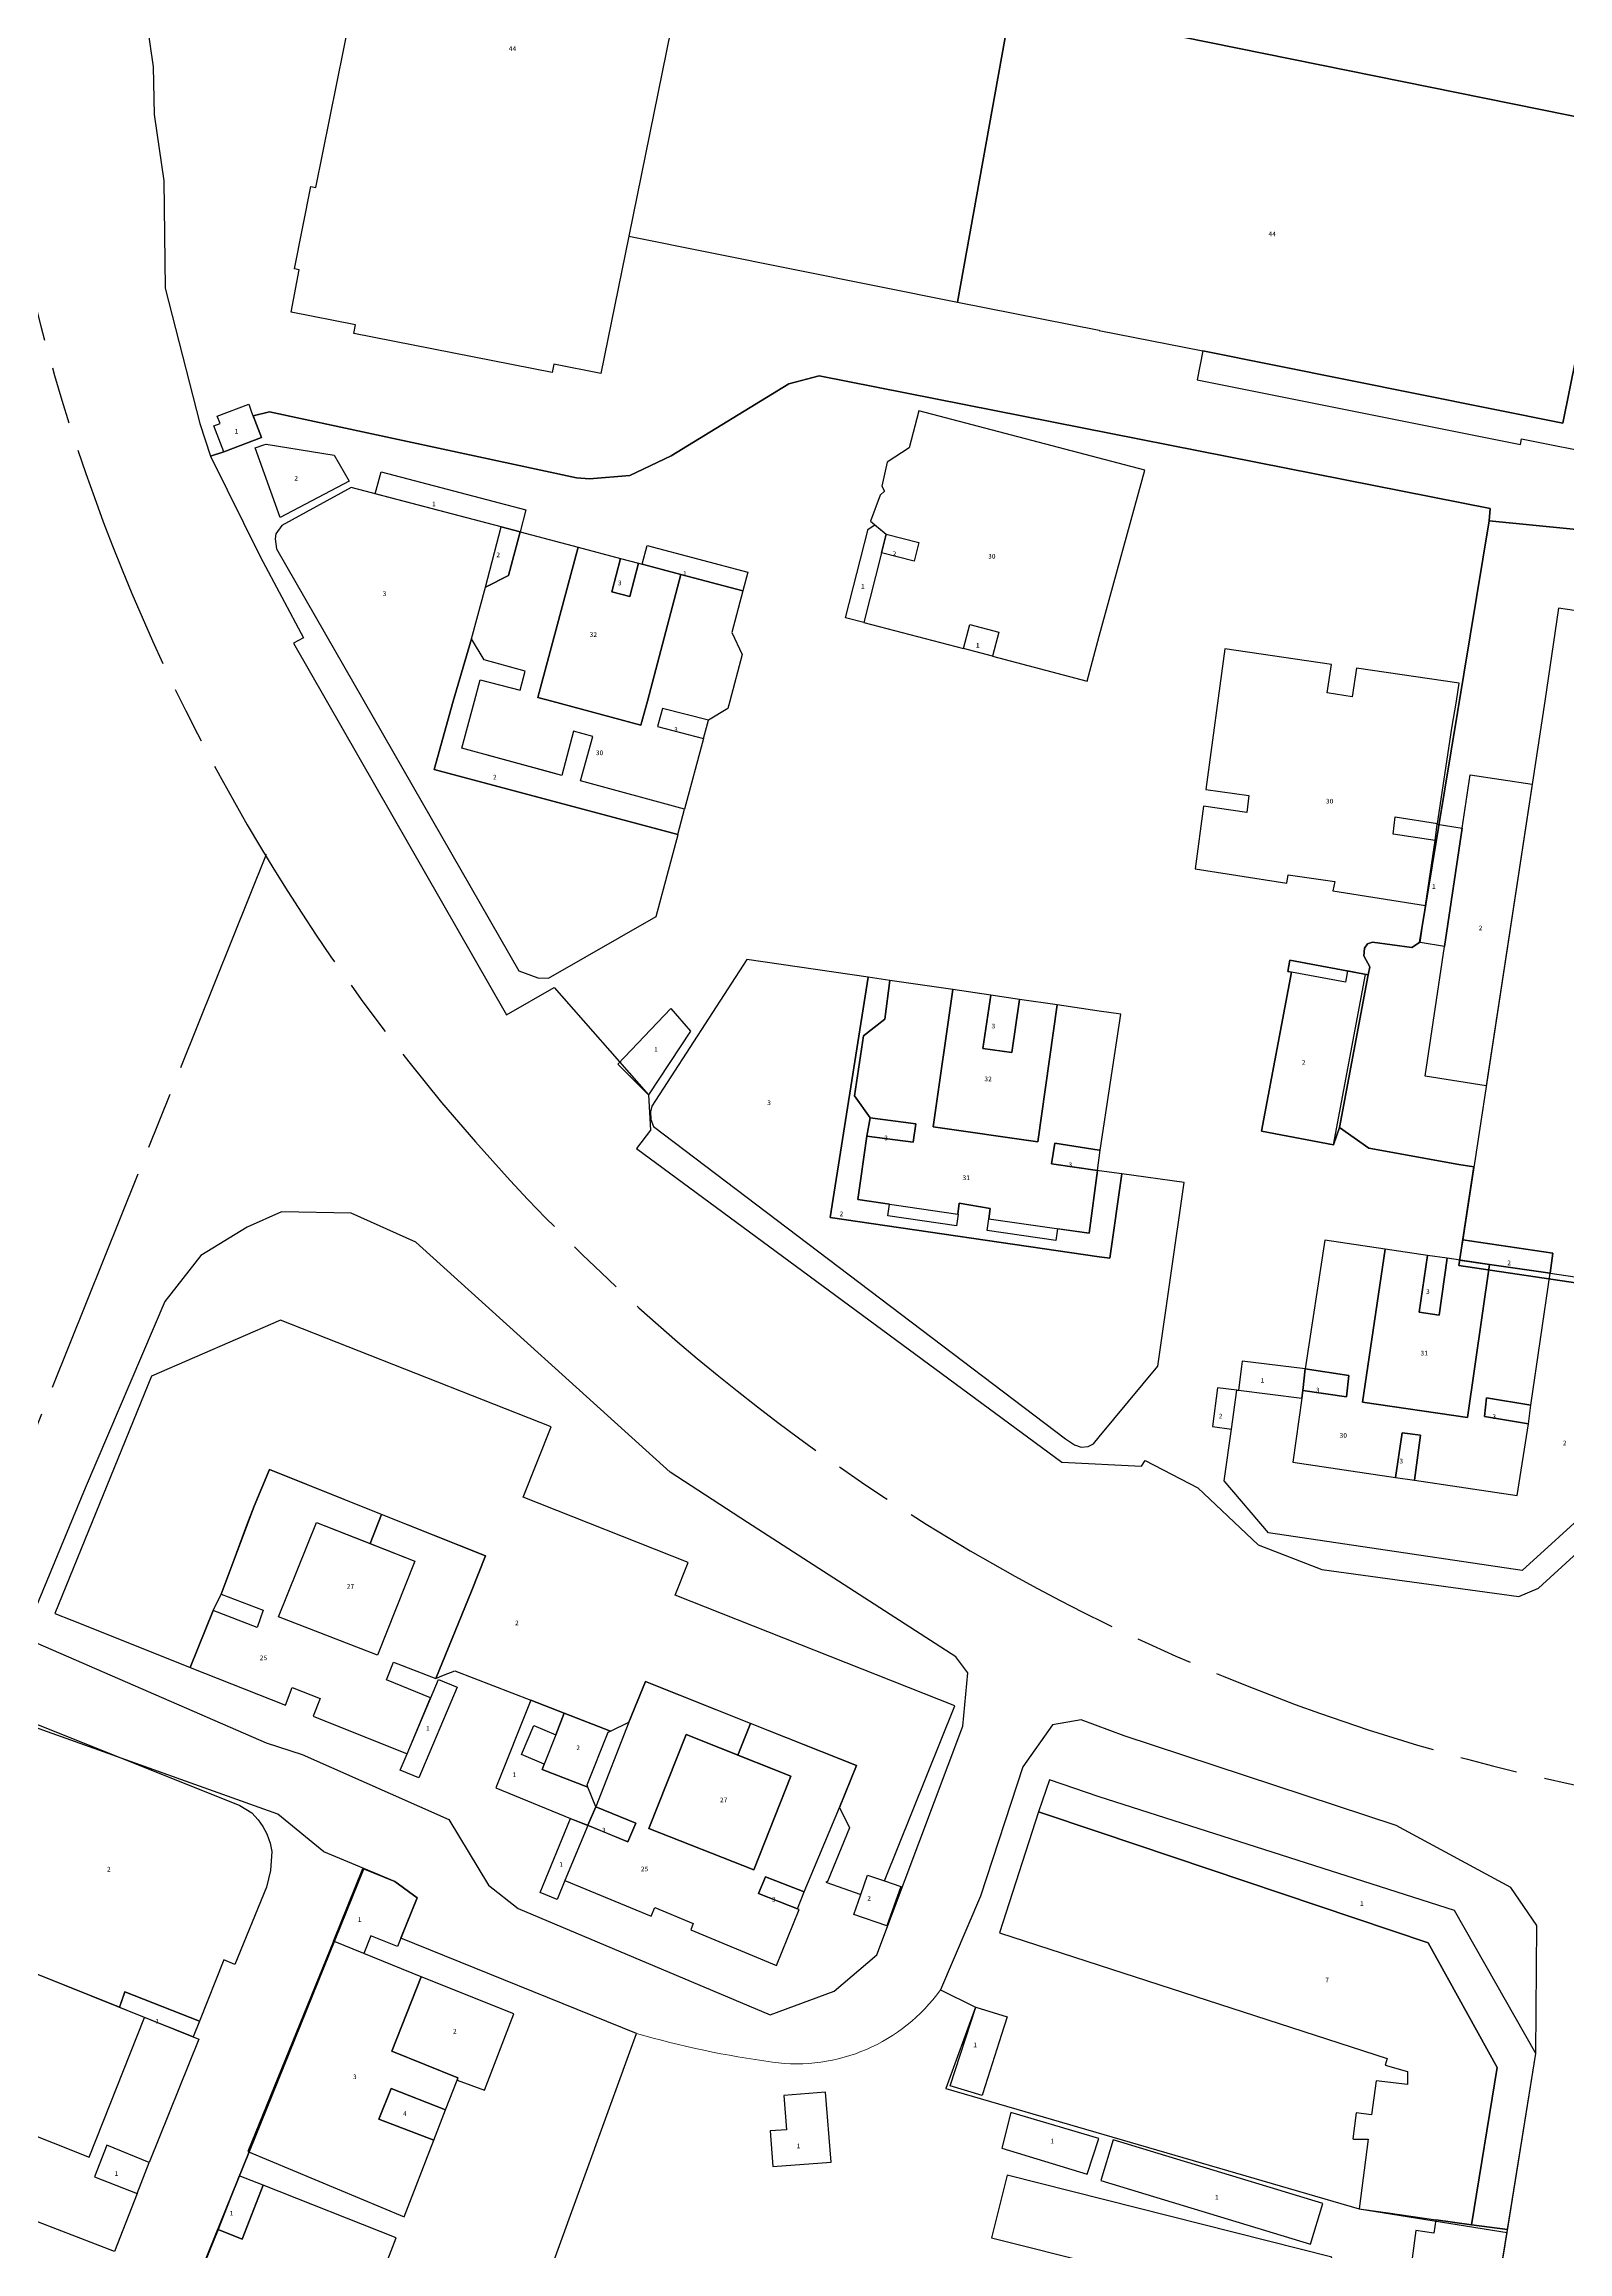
# Model space of a CAD drawing. Header units: millimetres. Extents: x 125232 to 134072, y 142885 to 152835.
# Drawn here: x 129889.8 to 130049, y 147338 to 147568.7 of the extents above; entities that cross this region are included whole.
import ezdxf
from ezdxf.enums import TextEntityAlignment as Align

# ---------------------------------------------------------------- set-up
doc = ezdxf.new("R2010")
doc.units = ezdxf.units.MM
doc.linetypes.add('ACAD_ISO08W100', pattern=[36, 24, -3, 6, -3])
for name, color, linetype in [('buildings', 7, 'Continuous'), ('commerce', 10, 'Continuous'), ('commerce and residence', 32, 'Continuous'), ('hospital', 231, 'Continuous'), ('layers', 7, 'Continuous'), ('residence', 2, 'Continuous'), ('residence-bad', 41, 'Continuous'), ('老城北中心线', 7, 'ACAD_ISO08W100')]:
    doc.layers.add(name, color=color, linetype=linetype)
doc.layers.add('school', color=31, linetype='Continuous', lineweight=0)
doc.styles.add('层数', font='', dxfattribs={"height": 2})
doc.styles.get('层数').set_extended_font_data('FangSong_GB2312')

msp = doc.modelspace()

# ---------------------------------------------------------------- linework, layer by layer
at = {"layer": 'buildings', "linetype": 'Continuous', "flags": 128}
for points in [[(129960.01, 147593.52), (129950.87, 147548.59), (129947.96, 147534.26), (129943.04, 147535.23), (129942.87, 147534.35), (129922.15, 147538.44), (129922.33, 147539.32), (129915.61, 147540.65), (129916.47, 147545.09), (129915.95, 147545.18), (129917.67, 147553.79), (129918.19, 147553.69), (129925.52, 147589.93), (129925.71, 147590.88), (129925.71, 147590.89), (129927.48, 147599.95), (129936.27, 147598.23), (129940.12, 147597.57)], [(129960.01, 147593.52), (129950.87, 147548.59), (129985.2, 147541.69), (129990.82, 147572.84), (130000, 147571.18), (130054.71, 147560.1), (130048.45, 147529.06), (130010.83, 147536.6), (130010.23, 147533.57), (130044.01, 147526.83), (130044.13, 147527.42), (130052.85, 147525.68), (130062.43, 147573.22), (130054.4, 147574.74), (130054.81, 147576.88), (130000, 147587.28), (129995.42, 147588.15), (129995.1, 147586.57), (129991.34, 147587.31), (129991.66, 147588.92), (129987.35, 147589.14), (129983.05, 147589.5), (129982.94, 147588.98), (129960.01, 147593.52)], [(129985.2, 147541.69), (130000, 147538.76), (130000, 147538.75), (130010.83, 147536.6), (130010.84, 147536.6), (130048.45, 147529.06), (130054.71, 147560.1), (130000, 147571.18), (129990.82, 147572.84), (129985.2, 147541.69)], [(129912.51, 147527.56), (129908.59, 147526.05), (129907.55, 147528.78), (129908.19, 147529.03), (129907.9, 147529.79), (129911.18, 147531.04), (129911.49, 147530.22), (129911.8, 147529.41)], [(129977.27, 147515.51), (129975.42, 147508.23), (129985.83, 147505.5), (129986.49, 147508.02), (129989.54, 147507.22), (129988.88, 147504.7), (129998.75, 147502.11), (130000, 147506.82), (130004.78, 147524.14), (129981.18, 147530.34), (129980.16, 147526.47), (129977.88, 147525), (129977.31, 147522.47), (129977.6, 147521.94), (129977.14, 147521.55), (129976.13, 147518.82), (129977.76, 147517.45), (129981.18, 147516.58), (129980.69, 147514.64), (129977.27, 147515.51)], [(129914.48, 147519.19), (129911.85, 147526.47), (129912.78, 147526.81), (129912.99, 147526.88), (129920.11, 147525.71), (129921.66, 147523.01), (129914.48, 147519.19)], [(129914.1, 147515.92), (129939.4, 147471.83), (129941.37, 147471.1), (129942.51, 147471.06), (129953.75, 147477.5), (129956.04, 147486.07), (129956, 147486.08), (129930.56, 147492.86), (129932.55, 147500), (129934.46, 147506.53), (129935.9, 147511.91), (129937.55, 147518.21), (129921.88, 147522.32), (129914.64, 147518.38), (129914.01, 147517.51), (129913.96, 147516.97), (129914.1, 147515.92)], [(129925.01, 147523.97), (129940.12, 147520), (129939.52, 147517.69), (129937.55, 147518.21), (129924.4, 147521.66)], [(129943.89, 147492.24), (129933.43, 147495.1), (129934.78, 147500), (129935.37, 147502.24), (129939.52, 147501.16), (129940.05, 147503.14), (129935.77, 147504.32), (129934.46, 147506.53), (129935.9, 147511.91), (129938.32, 147513.15), (129939.52, 147517.69), (129945.58, 147516.1), (129941.37, 147500.4), (129942.85, 147500), (129952.15, 147497.5), (129952.83, 147500), (129956.33, 147513.25), (129962.79, 147511.55), (129961.63, 147507.17), (129962.73, 147504.88), (129961.42, 147500), (129961.22, 147499.25), (129959.19, 147498.01), (129954.39, 147499.23), (129953.88, 147497.38), (129958.68, 147496.1), (129956.7, 147488.73), (129945.85, 147491.7), (129947.12, 147496.33), (129945.12, 147496.88), (129943.89, 147492.24)], [(129937.55, 147518.21), (129939.52, 147517.69), (129938.32, 147513.15), (129935.9, 147511.91)], [(129973.52, 147508.73), (129975.87, 147518), (129976.59, 147518.44), (129977.76, 147517.45), (129977.27, 147515.51), (129975.42, 147508.23)], [(129977.76, 147517.45), (129981.18, 147516.58), (129980.69, 147514.64), (129977.27, 147515.51)], [(129941.37, 147500.4), (129945.58, 147516.1), (129950.03, 147514.92), (129949.11, 147511.44), (129950.99, 147510.94), (129951.91, 147514.42), (129956.33, 147513.25), (129952.83, 147500), (129952.15, 147497.5), (129942.85, 147500), (129941.37, 147500.4)], [(129950.03, 147514.92), (129951.91, 147514.42), (129950.99, 147510.94), (129949.11, 147511.44)], [(129952.8, 147516.27), (129963.3, 147513.49), (129962.79, 147511.55), (129956.33, 147513.25), (129952.29, 147514.32)], [(129986.49, 147508.02), (129989.54, 147507.22), (129988.88, 147504.7), (129985.83, 147505.5)], [(130037.98, 147443.74), (130047.41, 147442.35), (130047.13, 147440.23), (130057.21, 147438.74), (130059.04, 147451.24), (130060.78, 147463.73), (130066.16, 147500), (130067.15, 147506.88), (130048, 147509.73), (130046.56, 147500), (130037.98, 147443.74)], [(129930.56, 147492.86), (129956, 147486.08), (129956.7, 147488.73), (129945.85, 147491.7), (129947.12, 147496.33), (129945.12, 147496.88), (129943.89, 147492.24), (129942.9, 147492.51), (129933.43, 147495.1), (129934.78, 147500), (129935.37, 147502.24), (129939.52, 147501.16), (129940.05, 147503.14), (129935.77, 147504.32), (129934.46, 147506.53), (129932.55, 147500), (129930.56, 147492.86)], [(130010.05, 147482.51), (130019.6, 147480.98), (130019.75, 147481.86), (130024.64, 147481.16), (130024.43, 147480.2), (130034.09, 147478.65), (130035.09, 147485.47), (130030.7, 147486.11), (130030.94, 147487.91), (130035.34, 147487.23), (130036.85, 147497.19), (130037.33, 147500), (130037.61, 147501.88), (130026.88, 147503.45), (130026.45, 147500.48), (130023.83, 147500.87), (130024.26, 147503.84), (130013.13, 147505.47), (130011.16, 147490.79), (130015.64, 147490.16), (130015.43, 147488.38), (130010.92, 147489.04), (130010.05, 147482.51)], [(129959.19, 147498.01), (129954.39, 147499.23), (129953.88, 147497.38), (129958.68, 147496.1)], [(130040.43, 147459.83), (130034.06, 147460.84), (130036.08, 147474.38), (130037.92, 147486.75), (130038.75, 147492.31), (130045.24, 147491.33)], [(130036.08, 147474.38), (130033.54, 147474.8), (130034.09, 147478.65), (130035.09, 147485.47), (130035.33, 147487.15), (130037.92, 147486.75)], [(129953.45, 147455.58), (129996.48, 147422.95), (129997.42, 147422.31), (129998.13, 147422.05), (129998.86, 147422.14), (129999.41, 147422.42), (130000, 147423.13), (130006.13, 147430.54), (130008.88, 147449.73), (130002.38, 147450.64), (130001.14, 147441.8), (130000, 147441.96), (129971.9, 147446.07), (129975.9, 147471.16), (129963.2, 147473.03), (129953.29, 147457.68), (129953.15, 147457.09), (129953.18, 147456.31), (129953.45, 147455.58)], [(129975.9, 147471.16), (129971.9, 147446.07), (130000, 147441.96), (130001.14, 147441.8), (130002.38, 147450.64), (130000, 147450.95), (129999.83, 147450.98), (129998.95, 147444.42), (129995.67, 147444.89), (129995.49, 147443.67), (129988.31, 147444.71), (129988.49, 147445.94), (129988.63, 147446.99), (129985.4, 147447.55), (129985.26, 147446.41), (129985.28, 147446.4), (129985.1, 147445.18), (129977.92, 147446.23), (129978.1, 147447.45), (129974.79, 147447.93), (129975.74, 147454.55), (129976.09, 147456.46), (129974.46, 147458.77), (129975.4, 147465.06), (129977.64, 147466.78), (129978.14, 147470.84), (129975.9, 147471.16)], [(130027.83, 147471.46), (130025.95, 147471.82), (130025.81, 147471.03), (130025.73, 147470.64), (130020.1, 147471.7), (130016.98, 147455.07), (130024.48, 147453.66)], [(129974.79, 147447.93), (129985.26, 147446.41), (129985.4, 147447.55), (129988.63, 147446.99), (129988.49, 147445.94), (129998.95, 147444.42), (129999.83, 147450.98), (129995.04, 147451.66), (129995.37, 147453.83), (130000, 147453.11), (130000.12, 147453.09), (130002.26, 147467.3), (130000, 147467.63), (129995.64, 147468.27), (129993.62, 147453.98), (129982.67, 147455.53), (129984.71, 147469.87), (129978.14, 147470.84), (129977.64, 147466.78), (129975.4, 147465.06), (129974.46, 147458.77), (129976.09, 147456.46), (129980.85, 147455.85), (129980.57, 147453.93), (129975.74, 147454.55), (129974.79, 147447.93)], [(129993.62, 147453.98), (129995.64, 147468.27), (129991.68, 147468.83), (129990.9, 147463.29), (129987.87, 147463.72), (129988.69, 147469.29), (129984.71, 147469.87), (129982.67, 147455.53)], [(129991.68, 147468.85), (129988.69, 147469.29), (129987.87, 147463.72), (129990.9, 147463.29), (129991.68, 147468.83)], [(129952.93, 147458.87), (129949.75, 147462.08), (129955.26, 147467.91), (129957.31, 147465.52)], [(129980.85, 147455.85), (129976.09, 147456.46), (129975.74, 147454.55), (129980.57, 147453.93)], [(129995.04, 147451.66), (129999.83, 147450.98), (130000.12, 147453.09), (130000, 147453.11), (129995.37, 147453.83), (129995.04, 147451.66)], [(130044.85, 147424.52), (130040.24, 147425.27), (130040.47, 147427.22), (130045.11, 147426.47), (130047.13, 147440.23), (130040.79, 147441.16), (130038.48, 147425.18), (130027.53, 147426.76), (130029.87, 147442.77), (130023.59, 147443.7), (130021.54, 147430.24), (130026.09, 147429.54), (130025.83, 147427.33), (130021.27, 147427.99), (130021.17, 147427.2), (130020.24, 147420.51), (130030.95, 147418.91), (130031.67, 147423.56), (130033.58, 147423.33), (130032.93, 147418.62), (130043.67, 147417.02)], [(130047.41, 147442.35), (130037.98, 147443.74), (130037.66, 147441.62), (130040.79, 147441.16), (130047.13, 147440.23)], [(130034.29, 147442.11), (130029.87, 147442.77), (130027.53, 147426.76), (130038.48, 147425.18), (130040.79, 147441.16), (130036.37, 147441.81), (130035.52, 147435.87), (130033.44, 147436.17)], [(130036.37, 147441.81), (130034.29, 147442.11), (130033.44, 147436.17), (130035.52, 147435.87)], [(130047.13, 147440.23), (130057.21, 147438.74), (130058.62, 147438.53), (130055.8, 147419.74), (130044.2, 147409.19), (130017.7, 147413.11), (130013.06, 147418.56), (130013.82, 147423.95), (130014.39, 147428.03), (130014.58, 147428.01), (130021.17, 147427.2), (130020.24, 147420.51), (130030.95, 147418.91), (130032.93, 147418.62), (130043.67, 147417.02), (130044.85, 147424.52), (130045.11, 147426.47)], [(129984.93, 147395.04), (129955.73, 147406.59), (129957.09, 147410.03), (129939.86, 147416.85), (129942.76, 147424.18), (129914.52, 147435.35), (129901.02, 147429.5), (129890.93, 147404.7), (129892.72, 147403.99), (129904.14, 147399.44), (129905.07, 147399.06), (129907.48, 147405.01), (129908.32, 147406.72), (129909.42, 147409.66), (129911, 147413.91), (129911.74, 147415.9), (129913.34, 147419.72), (129935.93, 147410.71), (129934.45, 147407.01), (129930.72, 147397.9), (129931.12, 147398.06), (129931.54, 147398.23), (129932.72, 147398.69), (129940.65, 147395.62), (129944.14, 147394.27), (129948.96, 147392.41), (129950.9, 147393.34), (129952.63, 147397.6), (129974.67, 147388.79), (129972.88, 147384.42), (129973.93, 147382.31), (129971.65, 147376.68), (129971.47, 147376.6), (129975.11, 147375.33), (129975.82, 147377.36), (129977.58, 147376.74)], [(130021.54, 147430.24), (130014.95, 147431.05), (130014.88, 147430.49), (130014.58, 147428.01), (130021.17, 147427.2), (130021.27, 147427.99)], [(130026.09, 147429.54), (130021.54, 147430.24), (130021.27, 147427.99), (130025.83, 147427.33)], [(130014.39, 147428.03), (130012.36, 147428.28), (130011.85, 147424.23), (130013.82, 147423.95)], [(130045.11, 147426.47), (130040.47, 147427.22), (130040.24, 147425.27), (130044.85, 147424.52)], [(130033.58, 147423.33), (130031.67, 147423.56), (130030.95, 147418.91), (130032.93, 147418.62)], [(129925.06, 147415.04), (129923.86, 147411.99), (129928.54, 147410.14), (129924.65, 147400.35), (129914.3, 147404.35), (129918.26, 147414.21), (129923.86, 147411.99), (129925.06, 147415.04), (129913.34, 147419.72), (129911.74, 147415.9), (129908.32, 147406.72), (129912.7, 147405.05), (129912.07, 147403.22), (129907.48, 147405.01), (129905.07, 147399.06), (129915.01, 147395.1), (129915.73, 147396.97), (129918.66, 147395.8), (129917.91, 147393.95), (129927.73, 147390.03), (129930.18, 147395.89), (129925.58, 147397.74), (129926.32, 147399.62), (129930.72, 147397.9), (129934.45, 147407.01), (129935.93, 147410.71)], [(129918.26, 147414.21), (129928.54, 147410.14), (129924.65, 147400.35), (129914.3, 147404.35)], [(129931, 147397.8), (129932.97, 147396.99), (129928.95, 147387.51), (129927.01, 147388.32), (129927.73, 147390.03)], [(129963.6, 147393.21), (129962.28, 147389.88), (129967.81, 147387.7), (129963.93, 147377.9), (129952.99, 147382.23), (129956.87, 147392.03), (129962.28, 147389.88), (129963.6, 147393.21), (129952.63, 147397.6), (129950.9, 147393.34), (129947.45, 147384.5), (129951.6, 147382.78), (129950.79, 147380.82), (129946.59, 147382.55), (129944.21, 147376.8), (129953.22, 147373.08), (129953.59, 147373.96), (129957.62, 147372.29), (129957.35, 147371.63), (129966.31, 147367.92), (129968.68, 147373.76), (129964.42, 147375.42), (129965.16, 147377.19), (129969.2, 147375.59), (129972.88, 147384.42), (129974.67, 147388.79)], [(129946.61, 147386.54), (129941.82, 147388.39), (129942.04, 147388.95), (129939.69, 147389.94), (129940.95, 147392.98), (129943.25, 147392), (129944.14, 147394.27), (129940.65, 147395.62), (129936.99, 147386.46), (129944.8, 147383.28), (129946.59, 147382.56), (129946.59, 147382.57), (129947.45, 147384.5)], [(129912.66, 147382.44), (129913.08, 147381.65), (129913.42, 147380.69), (129913.59, 147379.83), (129913.45, 147377.82), (129913.03, 147376.11), (129909.75, 147368.03), (129908.57, 147368.5), (129906.03, 147362.09), (129898.26, 147365.16), (129897.69, 147363.54), (129889.05, 147367.01), (129883.38, 147369.29), (129879.18, 147370.98), (129888.41, 147393.38), (129910.26, 147384.64), (129911.51, 147383.85), (129912.16, 147383.14)], [(129948.73, 147392.3), (129948.96, 147392.41), (129944.14, 147394.27), (129943.25, 147392), (129942.04, 147388.95), (129941.82, 147388.39), (129946.61, 147386.54), (129946.52, 147386.77)], [(129956.87, 147392.03), (129952.99, 147382.23), (129963.93, 147377.9), (129967.81, 147387.7)], [(130038.89, 147340.81), (130040.78, 147340.56), (130042.66, 147340.32), (130045.61, 147358.71), (130037.11, 147373.66), (130000, 147385.53), (129994.83, 147387.3), (129993.69, 147383.98), (130000, 147381.83), (130034.36, 147370.27), (130041.58, 147357.26), (130038.89, 147340.81)], [(129951.6, 147382.78), (129947.45, 147384.5), (129946.59, 147382.57), (129950.79, 147380.82)], [(129989.6, 147371.31), (130000, 147367.95), (130030.09, 147358.18), (130029.87, 147357.49), (130032.22, 147356.83), (130032.22, 147355.46), (130028.95, 147355.86), (130028.44, 147352.32), (130026.87, 147352.51), (130026.51, 147349.8), (130026.59, 147349.77), (130028.1, 147349.75), (130027.15, 147342.49), (130030.2, 147342.06), (130030.2, 147342.07), (130035.17, 147341.35), (130038.89, 147340.81), (130041.58, 147357.26), (130034.36, 147370.27), (130000, 147381.83), (129993.69, 147383.98), (129989.6, 147371.31)], [(129944.8, 147383.28), (129946.59, 147382.55), (129944.21, 147376.8), (129943.39, 147374.82), (129941.61, 147375.55)], [(129920.03, 147370.44), (129923.1, 147378.05), (129926.44, 147376.7), (129928.79, 147374.99), (129926.73, 147369.89), (129923.95, 147371.02), (129923.2, 147369.16)], [(129969.2, 147375.59), (129965.16, 147377.19), (129964.42, 147375.42), (129968.51, 147373.83)], [(129975.82, 147377.36), (129977.58, 147376.74), (129979.28, 147376.15), (129977.84, 147372.04), (129974.38, 147373.24), (129975.11, 147375.33)], [(129924.78, 147351.86), (129926.05, 147355.05), (129931.75, 147352.83), (129932.95, 147355.93), (129933.04, 147356.18), (129926.14, 147358.95), (129929.19, 147366.73), (129929.19, 147366.74), (129923.2, 147369.16), (129920.03, 147370.44), (129911.1, 147348.46), (129927.43, 147341.64), (129930.52, 147349.65)], [(129905.99, 147360.2), (129900.8, 147347.34), (129896.38, 147349.13), (129895.06, 147345.84), (129899.52, 147344.1), (129897.16, 147338.02), (129887.25, 147341.87), (129888.13, 147344.14), (129885.17, 147345.29), (129884.28, 147343.03), (129874.3, 147346.92), (129876.9, 147353.23), (129881.32, 147351.41), (129882.61, 147354.54), (129878.13, 147356.39), (129879.44, 147359.56), (129878.15, 147360.09), (129880.78, 147366.47), (129882.01, 147365.96), (129883.38, 147369.29)], [(129889.05, 147367.01), (129883.21, 147352.37), (129894.51, 147347.87), (129900.31, 147362.48)], [(129906.03, 147362.09), (129905.37, 147360.45), (129900.31, 147362.48), (129897.69, 147363.53), (129898.26, 147365.16)], [(129938.87, 147362.87), (129929.19, 147366.73), (129926.14, 147358.95), (129933.04, 147356.18), (129932.95, 147355.93), (129935.8, 147354.87)], [(129987.12, 147363.54), (129990.41, 147362.54), (129989.82, 147360.7), (129987.85, 147354.57), (129987.78, 147354.33), (129984.44, 147355.34)], [(129931.75, 147352.83), (129926.05, 147355.05), (129924.78, 147351.86), (129930.52, 147349.65)], [(129989.84, 147348.82), (129998.77, 147346.09), (129999.99, 147349.83), (129990.78, 147352.56)], [(129899.52, 147344.1), (129900.8, 147347.34), (129896.38, 147349.13), (129895.06, 147345.84)], [(130023.38, 147343.05), (130001.48, 147349.7), (130000.18, 147345.45), (130022.09, 147338.8)], [(129926.59, 147339.45), (129912.69, 147344.97), (129910.49, 147339.32), (129907.99, 147340.31), (129902.96, 147327.89), (129919.51, 147321.1)], [(129910.49, 147339.32), (129912.69, 147344.97), (129910.18, 147345.95), (129907.99, 147340.31)], [(129988.77, 147339.45), (130000, 147336.65), (130022.71, 147331.01), (130022.74, 147331.12), (130023.3, 147333.38), (130023.9, 147335.8), (130024.31, 147337.45), (129990.39, 147345.99), (129988.77, 147339.45)], [(130042.66, 147340.32), (130040.78, 147340.56), (130038.89, 147340.81), (130035.17, 147341.35), (130034.96, 147339.94), (130033.09, 147340.21), (130032.71, 147337.34), (130032.22, 147333.64), (130033.36, 147333.35), (130041.21, 147331.33)]]:
    msp.add_lwpolyline(points, close=True, dxfattribs=at)
at = {"layer": 'buildings', "linetype": 'Continuous', "elevation": 14.5, "flags": 128}
msp.add_lwpolyline([(129971.44, 147354.66), (129967.09, 147354.33), (129967.36, 147350.75), (129965.65, 147350.62), (129965.94, 147346.9), (129972.01, 147347.37)], close=True, dxfattribs=at)
at = {"layer": 'commerce'}
msp.add_lwpolyline([(129899.31, 147579.32), (129901.19, 147566.3), (129901.3, 147561.3), (129902.32, 147554.39), (129902.47, 147543.16), (129906.08, 147529.04), (129907.2, 147525.6), (129908.59, 147526.05), (129912.51, 147527.56), (129911.65, 147529.81), (129913.36, 147530.23), (129945.41, 147523.33), (129946.79, 147523.24), (129950.98, 147523.6), (129955.3, 147525.63), (129967.6, 147533.17), (129970.77, 147533.99), (130040.86, 147520.13), (130040.75, 147518.86), (130071.28, 147515.82), (130076.08, 147540.57), (130080.51, 147571.72)], dxfattribs=at)
msp.add_lwpolyline([(130067.25, 147481.17), (130069.37, 147493.36), (130071.28, 147515.82), (130040.75, 147518.86), (130033.48, 147474.81), (130032.65, 147474.29), (130028.56, 147474.84), (130028.05, 147474.65), (130027.71, 147474.22), (130027.67, 147473.4), (130028.27, 147472.26), (130028.11, 147471.41), (130025.11, 147455.45), (130028.16, 147453.3), (130037.57, 147451.6), (130039.14, 147451.36), (130037.57, 147441.06), (130057.04, 147438.15), (130059.88, 147437.78), (130064.26, 147462.11)], close=True, dxfattribs=at)
at = {"layer": 'commerce and residence'}
for points in [[(129963.29, 147414.21), (129955.19, 147419.44), (129928.63, 147443.49), (129921.88, 147446.5), (129914.61, 147446.64), (129911.01, 147445.06), (129906.18, 147442.08), (129902.44, 147437.29), (129894.09, 147417.78), (129888.01, 147403.06), (129888.36, 147401.91), (129913, 147391.19), (129916.77, 147389.97), (129932.09, 147383.17), (129936.22, 147376.32), (129939.31, 147373.88), (129965.65, 147362.77), (129972.34, 147365.23), (129976.79, 147369.01), (129985.77, 147392.92), (129986.29, 147398.48), (129985.05, 147400.17)], [(130045.61, 147358.71), (130045.73, 147372.08), (130042.99, 147376.07), (130031.04, 147382.54), (130002.63, 147391.9), (129998.13, 147393.59), (129995.12, 147393.04), (129992.04, 147388.65), (129987.63, 147375.14), (129983.43, 147365.35), (129987.09, 147363.56), (129983.99, 147355.07), (130027.15, 147342.49), (130042.61, 147340.01)], [(129951.67, 147360.82), (129927.08, 147370.76), (129928.79, 147374.99), (129926.44, 147376.7), (129923.22, 147378.04), (129899.85, 147320.31), (129904.01, 147318.67), (129907.09, 147312.03), (129909.32, 147311.22), (129935.83, 147317.23), (129940.14, 147328.97)]]:
    msp.add_lwpolyline(points, close=True, dxfattribs=at)
at = {"layer": 'hospital'}
msp.add_lwpolyline([(130028.11, 147471.41), (130019.93, 147472.95), (130019.71, 147471.77), (130020.1, 147471.7), (130016.98, 147455.07), (130024.48, 147453.66), (130025.11, 147455.45)], close=True, dxfattribs=at)
at = {"layer": 'residence'}
msp.add_lwpolyline([(130057.04, 147438.15), (130037.57, 147441.06), (130039.14, 147451.36), (130037.57, 147451.6), (130028.16, 147453.3), (130025.11, 147455.45), (130024.48, 147453.66), (130016.98, 147455.07), (130020.1, 147471.7), (130019.71, 147471.77), (130019.93, 147472.95), (130028.11, 147471.41), (130028.27, 147472.26), (130027.67, 147473.4), (130027.71, 147474.22), (130028.05, 147474.65), (130028.56, 147474.84), (130032.65, 147474.29), (130033.48, 147474.81), (130040.75, 147518.86), (130040.86, 147520.13), (129970.77, 147533.99), (129967.6, 147533.17), (129955.3, 147525.63), (129950.98, 147523.6), (129946.79, 147523.24), (129945.41, 147523.33), (129913.36, 147530.23), (129911.65, 147529.81), (129912.51, 147527.56), (129908.59, 147526.05), (129907.2, 147525.6), (129912.39, 147515.12), (129916.89, 147506.63), (129915.86, 147506.06), (129938.11, 147467.25), (129943.09, 147470.1), (129952.93, 147458.87), (129953.15, 147455.18), (129951.7, 147453.27), (129996.11, 147420.51), (130004.42, 147420.09), (130004.83, 147420.67), (130010.3, 147417.81), (130016.6, 147411.85), (130023.25, 147409.27), (130043.83, 147406.45), (130045.88, 147407.34), (130052.42, 147413.28)], dxfattribs=at)
at = {"layer": 'residence-bad'}
msp.add_lwpolyline([(129923.22, 147378.04), (129919.03, 147379.78), (129914.21, 147383.71), (129886.37, 147393.68), (129865.56, 147341.54), (129830.46, 147254.91), (129870.27, 147238.06), (129904.01, 147318.67), (129899.85, 147320.31)], close=True, dxfattribs=at)
at = {"layer": 'school'}
msp.add_lwpolyline([(130042.61, 147340.01), (130027.15, 147342.49), (129983.99, 147355.07), (129987.09, 147363.56), (129983.43, 147365.35, -0.277522), (129965.88, 147357.81, -0.03684), (129951.67, 147360.82), (129940.14, 147328.97), (129935.83, 147317.23), (129909.32, 147311.22), (129895.31, 147276.12), (129895, 147274.05), (129895.28, 147273.26), (129965.75, 147254.05), (129974.18, 147284.86), (130030.88, 147267.59)], format="xyb", close=True, dxfattribs=at)
at = {"layer": '老城北中心线', "linetype": 'ACAD_ISO08W100', "lineweight": 25}
msp.add_line((129913, 147483.99), (129850.43, 147327.96), dxfattribs=at)
msp.add_arc((130093.33, 147593.07), 210.86, 169.1336, 263.0516, dxfattribs=at)

# ---------------------------------------------------------------- texts
at = {"layer": 'layers', "linetype": 'Continuous', "style": '层数'}
for s, p in [('44', (129938.35, 147567.95)), ('44', (130017.69, 147548.57)), ('1', (129909.71, 147527.97)), ('2', (129915.95, 147523.06)), ('1', (129930.33, 147520.37)), ('2', (129937.05, 147515.05)), ('2', (129978.44, 147515.18)), ('30', (129988.41, 147514.91)), ('3', (129949.74, 147512.12)), ('1', (129956.55, 147513.1)), ('3', (129925.18, 147511)), ('1', (129975.13, 147511.77)), ('32', (129946.79, 147506.72)), ('1', (129987.13, 147505.61)), ('3', (129955.61, 147496.79)), ('30', (129947.43, 147494.37)), ('2', (129936.69, 147491.83)), ('30', (130023.69, 147489.32)), ('1', (130034.76, 147480.4)), ('2', (130039.65, 147476.07)), ('3', (129988.77, 147465.82)), ('1', (129953.53, 147463.39)), ('2', (130021.18, 147462.03)), ('32', (129988.02, 147460.3)), ('3', (129965.34, 147457.81)), ('3', (129977.56, 147454.13)), ('31', (129985.74, 147449.97)), ('3', (129996.81, 147451.32)), ('2', (129972.89, 147446.2)), ('2', (130042.63, 147441.08)), ('3', (130034.15, 147438.08)), ('31', (130033.57, 147431.65)), ('1', (130016.86, 147428.81)), ('3', (130022.64, 147427.79)), ('2', (130012.5, 147425.07)), ('3', (130041.08, 147425.02)), ('30', (130025.12, 147423.05)), ('2', (130048.43, 147422.26)), ('3', (130031.37, 147420.37)), ('27', (129921.42, 147407.28)), ('25', (129912.33, 147399.81)), ('1', (129929.7, 147392.44)), ('2', (129945.39, 147390.41)), ('1', (129938.74, 147387.59)), ('27', (129960.4, 147384.96)), ('3', (129948.08, 147381.81)), ('1', (129943.63, 147378.22)), ('2', (129896.38, 147377.73)), ('25', (129952.13, 147377.75)), ('3', (129965.83, 147374.58)), ('2', (129975.78, 147374.69)), ('1', (130027.25, 147374.13)), ('1', (129922.58, 147372.46)), ('7', (130023.62, 147366.14)), ('1', (129901.44, 147361.85)), ('2', (129932.51, 147360.8)), ('1', (129986.86, 147359.36)), ('3', (129922.07, 147356.04)), ('4', (129927.3, 147352.18)), ('1', (129968.4, 147348.81)), ('1', (129994.91, 147349.32)), ('1', (129897.17, 147345.92)), ('1', (129909.18, 147341.79)), ('1', (130012.1, 147343.43, 10.17))]:
    msp.add_text(s, height=0.5, dxfattribs=at).set_placement(p)
msp.add_text('2', height=0.5, dxfattribs=at).set_placement((129939.2, 147403.71), align=Align.MIDDLE)

doc.saveas('drawing.dxf')
